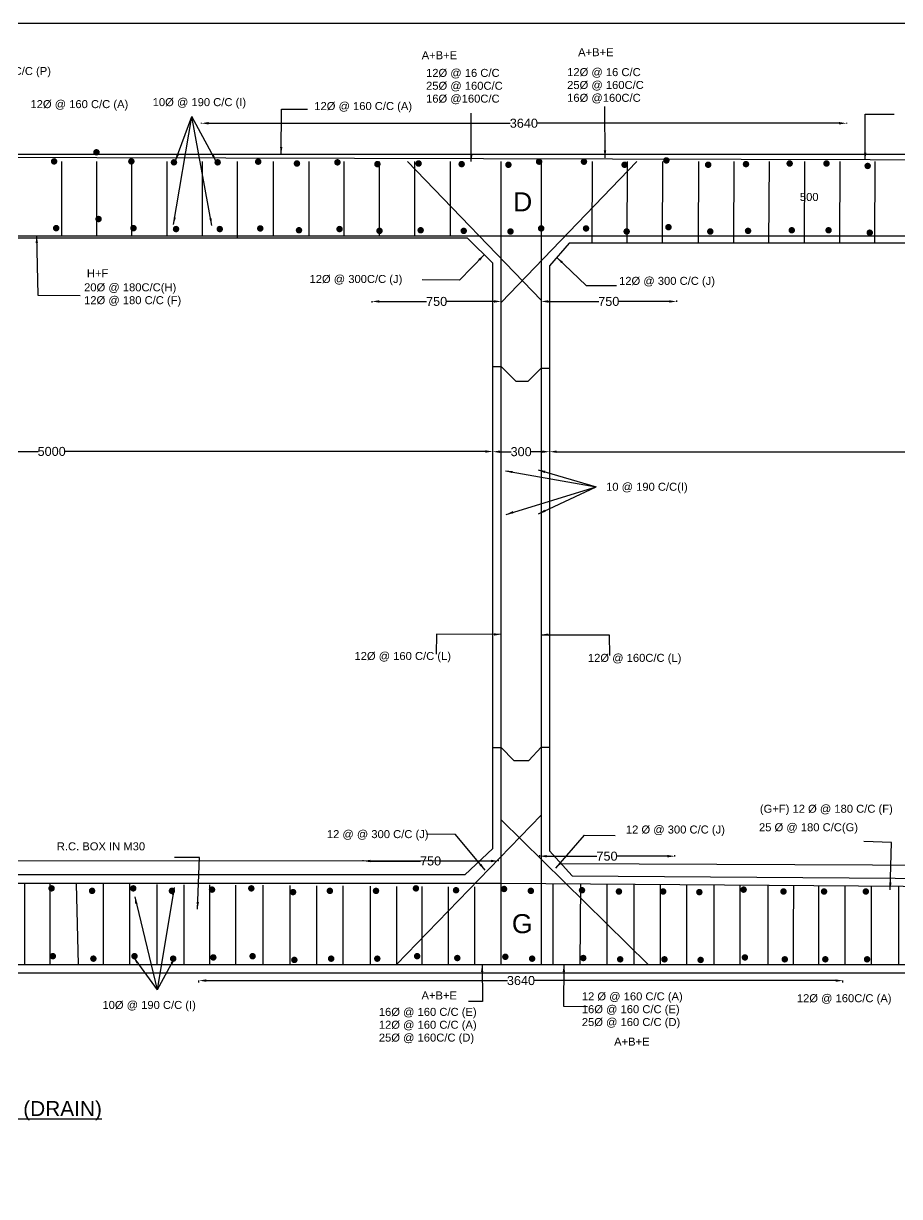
# Model space of a CAD drawing. Header units: metres. Extents: x 5124 to 2275406, y 2311 to 13259777.
# Drawn here: x 2263226 to 2268068, y 13253281 to 13259769 of the extents above; entities that cross this region are included whole.
import ezdxf

# ---------------------------------------------------------------- set-up
doc = ezdxf.new("R2010")
doc.units = ezdxf.units.M
doc.header["$MEASUREMENT"] = 0
doc.layers.add('TEXT', color=7, linetype='Continuous')
doc.styles.get("Standard").update_dxf_attribs({"font": 'arial.ttf'})
doc.dimstyles.new('ISO-25', dxfattribs={"dimtxt": 50, "dimasz": 40, "dimexe": 1.25, "dimexo": 0.625, "dimtad": 0, "dimlfac": 100, "dimtxsty": 'Standard', "dimcen": 0, "dimadec": 0, "dimazin": 0, "dimtfac": 1, "dimtmove": 0, "dimatfit": 3, "dimfxl": 1, "dimarcsym": 0})

# ---------------------------------------------------------------- blocks, each defined once
blk = doc.blocks.new('*D20')
at = {"color": 0, "lineweight": -2, "transparency": 16777216}
for p, q in [((2264209, 13259219.9), (2264209, 13259215.8)), ((2264249, 13259217), (2265916.6, 13259217)), ((2267734.5, 13259217), (2266066.9, 13259217)), ((2267774.5, 13259219.9), (2267774.5, 13259215.8))]:
    blk.add_line(p, q, dxfattribs=at)
at = {"color": 0, "transparency": 16777216}
for points in [[(2264249, 13259223.7), (2264249, 13259210.3), (2264209, 13259217)], [(2267734.5, 13259223.7), (2267734.5, 13259210.3), (2267774.5, 13259217)]]:
    blk.add_solid(points, dxfattribs=at)
at = {"layer": 'Defpoints', "color": 0, "transparency": 16777216}
for p in [(2264209, 13259220.5), (2267774.5, 13259220.5), (2267774.5, 13259217)]:
    blk.add_point(p, dxfattribs=at)
at = {"color": 0, "transparency": 16777216, "insert": (2265991.8, 13259217), "char_height": 50, "attachment_point": 5}
blk.add_mtext('3640', dxfattribs=at)
blk = doc.blocks.new('*D25')
at = {"color": 0, "lineweight": -2, "transparency": 16777216}
for p, q in [((2264196, 13254465.1), (2264196, 13254476.8)), ((2264236, 13254475.5), (2265900.6, 13254475.5)), ((2267715.5, 13254475.5), (2266050.9, 13254475.5)), ((2267755.5, 13254465.1), (2267755.5, 13254476.8))]:
    blk.add_line(p, q, dxfattribs=at)
at = {"color": 0, "transparency": 16777216}
for points in [[(2264236, 13254482.2), (2264236, 13254468.8), (2264196, 13254475.5)], [(2267715.5, 13254482.2), (2267715.5, 13254468.8), (2267755.5, 13254475.5)]]:
    blk.add_solid(points, dxfattribs=at)
at = {"layer": 'Defpoints', "color": 0, "transparency": 16777216}
for p in [(2264196, 13254475.5), (2264196, 13254464.5), (2267755.5, 13254464.5)]:
    blk.add_point(p, dxfattribs=at)
at = {"color": 0, "transparency": 16777216, "insert": (2265975.8, 13254475.5), "char_height": 50, "attachment_point": 5}
blk.add_mtext('3640', dxfattribs=at)
blk = doc.blocks.new('*D34')
at = {"color": 0, "lineweight": -2, "transparency": 16777216}
for p, q in [((2266086.8, 13258237.3), (2266086.8, 13258230.2)), ((2266126.8, 13258231.5), (2266405.6, 13258231.5)), ((2266795.5, 13258231.5), (2266516.7, 13258231.5)), ((2266835.5, 13258237.3), (2266835.5, 13258230.2))]:
    blk.add_line(p, q, dxfattribs=at)
at = {"color": 0, "transparency": 16777216}
for points in [[(2266126.8, 13258238.2), (2266126.8, 13258224.8), (2266086.8, 13258231.5)], [(2266795.5, 13258238.2), (2266795.5, 13258224.8), (2266835.5, 13258231.5)]]:
    blk.add_solid(points, dxfattribs=at)
at = {"layer": 'Defpoints', "color": 0, "transparency": 16777216}
for p in [(2266086.8, 13258237.9), (2266835.5, 13258237.9), (2266835.5, 13258231.5)]:
    blk.add_point(p, dxfattribs=at)
at = {"color": 0, "transparency": 16777216, "insert": (2266461.2, 13258231.5), "char_height": 50, "attachment_point": 5}
blk.add_mtext('750', dxfattribs=at)
blk = doc.blocks.new('*D35')
at = {"color": 0, "lineweight": -2, "transparency": 16777216}
for p, q in [((2265152.5, 13258226.2), (2265152.5, 13258232.8)), ((2265192.5, 13258231.5), (2265454.1, 13258231.5)), ((2265826.9, 13258231.5), (2265565.3, 13258231.5)), ((2265866.9, 13258226.2), (2265866.9, 13258232.8))]:
    blk.add_line(p, q, dxfattribs=at)
at = {"color": 0, "transparency": 16777216}
for points in [[(2265192.5, 13258238.2), (2265192.5, 13258224.8), (2265152.5, 13258231.5)], [(2265826.9, 13258238.2), (2265826.9, 13258224.8), (2265866.9, 13258231.5)]]:
    blk.add_solid(points, dxfattribs=at)
at = {"layer": 'Defpoints', "color": 0, "transparency": 16777216}
for p in [(2265152.5, 13258231.5), (2265152.5, 13258225.6), (2265866.9, 13258225.6)]:
    blk.add_point(p, dxfattribs=at)
at = {"color": 0, "transparency": 16777216, "insert": (2265509.7, 13258231.5), "char_height": 50, "attachment_point": 5}
blk.add_mtext('750', dxfattribs=at)
blk = doc.blocks.new('*D38')
at = {"color": 0, "lineweight": -2, "transparency": 16777216}
for p, q in [((2266134, 13257401.1), (2266134, 13257401.8)), ((2266174, 13257400.5), (2268492.4, 13257400.5)), ((2270961.2, 13257400.5), (2268642.8, 13257400.5)), ((2271001.2, 13257401.1), (2271001.2, 13257401.8))]:
    blk.add_line(p, q, dxfattribs=at)
at = {"color": 0, "transparency": 16777216}
for points in [[(2266174, 13257407.2), (2266174, 13257393.8), (2266134, 13257400.5)], [(2270961.2, 13257407.2), (2270961.2, 13257393.8), (2271001.2, 13257400.5)]]:
    blk.add_solid(points, dxfattribs=at)
at = {"layer": 'Defpoints', "color": 0, "transparency": 16777216}
for p in [(2266134, 13257400.5), (2266134, 13257400.5), (2271001.2, 13257400.5)]:
    blk.add_point(p, dxfattribs=at)
at = {"color": 0, "transparency": 16777216, "insert": (2268567.6, 13257400.5), "char_height": 50, "attachment_point": 5}
blk.add_mtext('5000', dxfattribs=at)
blk = doc.blocks.new('*D39')
at = {"color": 0, "lineweight": -2, "transparency": 16777216}
for p, q in [((2265819.7, 13257401.1), (2265819.7, 13257401.8)), ((2265859.7, 13257400.5), (2265921.1, 13257400.5)), ((2266094, 13257400.5), (2266032.6, 13257400.5)), ((2266134, 13257401.1), (2266134, 13257401.8))]:
    blk.add_line(p, q, dxfattribs=at)
at = {"color": 0, "transparency": 16777216}
for points in [[(2265859.7, 13257407.2), (2265859.7, 13257393.8), (2265819.7, 13257400.5)], [(2266094, 13257407.2), (2266094, 13257393.8), (2266134, 13257400.5)]]:
    blk.add_solid(points, dxfattribs=at)
at = {"layer": 'Defpoints', "color": 0, "transparency": 16777216}
for p in [(2265819.7, 13257400.5), (2265819.7, 13257400.5), (2266134, 13257400.5)]:
    blk.add_point(p, dxfattribs=at)
at = {"color": 0, "transparency": 16777216, "insert": (2265976.8, 13257400.5), "char_height": 50, "attachment_point": 5}
blk.add_mtext('300', dxfattribs=at)
blk = doc.blocks.new('*D40')
at = {"color": 0, "lineweight": -2, "transparency": 16777216}
for p, q in [((2260944.3, 13257401.1), (2260944.3, 13257403)), ((2260984.3, 13257401.8), (2263306.8, 13257401.8)), ((2265779.7, 13257401.8), (2263457.2, 13257401.8)), ((2265819.7, 13257401.1), (2265819.7, 13257403))]:
    blk.add_line(p, q, dxfattribs=at)
at = {"color": 0, "transparency": 16777216}
for points in [[(2260984.3, 13257408.4), (2260984.3, 13257395.1), (2260944.3, 13257401.8)], [(2265779.7, 13257408.4), (2265779.7, 13257395.1), (2265819.7, 13257401.8)]]:
    blk.add_solid(points, dxfattribs=at)
at = {"layer": 'Defpoints', "color": 0, "transparency": 16777216}
for p in [(2260944.3, 13257401.8), (2260944.3, 13257400.5), (2265819.7, 13257400.5)]:
    blk.add_point(p, dxfattribs=at)
at = {"color": 0, "transparency": 16777216, "insert": (2263382, 13257401.8), "char_height": 50, "attachment_point": 5}
blk.add_mtext('5000', dxfattribs=at)
blk = doc.blocks.new('*D51')
at = {"color": 0, "lineweight": -2, "transparency": 16777216}
for p, q in [((2265102.6, 13255142.3), (2265102.6, 13255135.7)), ((2265142.6, 13255136.9), (2265420.9, 13255136.9)), ((2265810.3, 13255136.9), (2265532, 13255136.9)), ((2265850.3, 13255142.3), (2265850.3, 13255135.7))]:
    blk.add_line(p, q, dxfattribs=at)
at = {"color": 0, "transparency": 16777216}
for points in [[(2265142.6, 13255143.6), (2265142.6, 13255130.3), (2265102.6, 13255136.9)], [(2265810.3, 13255143.6), (2265810.3, 13255130.3), (2265850.3, 13255136.9)]]:
    blk.add_solid(points, dxfattribs=at)
at = {"layer": 'Defpoints', "color": 0, "transparency": 16777216}
for p in [(2265102.6, 13255142.9), (2265102.6, 13255136.9), (2265850.3, 13255142.9)]:
    blk.add_point(p, dxfattribs=at)
at = {"color": 0, "transparency": 16777216, "insert": (2265476.4, 13255136.9), "char_height": 50, "attachment_point": 5}
blk.add_mtext('750', dxfattribs=at)
blk = doc.blocks.new('*D52')
at = {"color": 0, "lineweight": -2, "transparency": 16777216}
for p, q in [((2266077.6, 13255168.9), (2266077.6, 13255162.2)), ((2266825.3, 13255168.9), (2266825.3, 13255162.2)), ((2266117.6, 13255163.5), (2266395.9, 13255163.5)), ((2266785.3, 13255163.5), (2266507, 13255163.5))]:
    blk.add_line(p, q, dxfattribs=at)
at = {"color": 0, "transparency": 16777216}
for points in [[(2266117.6, 13255170.2), (2266117.6, 13255156.8), (2266077.6, 13255163.5)], [(2266785.3, 13255170.2), (2266785.3, 13255156.8), (2266825.3, 13255163.5)]]:
    blk.add_solid(points, dxfattribs=at)
at = {"layer": 'Defpoints', "color": 0, "transparency": 16777216}
for p in [(2266077.6, 13255169.5), (2266825.3, 13255169.5), (2266077.6, 13255163.5)]:
    blk.add_point(p, dxfattribs=at)
at = {"color": 0, "transparency": 16777216, "insert": (2266451.4, 13255163.5), "char_height": 50, "attachment_point": 5}
blk.add_mtext('750', dxfattribs=at)

msp = doc.modelspace()

# ---------------------------------------------------------------- hatches: boundary and pattern name
h = msp.add_hatch(color=256)
edge = h.paths.add_edge_path()
edge.add_arc((2263629.72093, 13259056.45434), 18.02776, 0, 360)
h = msp.add_hatch(color=256)
edge = h.paths.add_edge_path()
edge.add_arc((2263395.50402, 13259006.11693), 18.02776, 0, 360)
h = msp.add_hatch(color=256)
edge = h.paths.add_edge_path()
edge.add_arc((2263822.58247, 13259006.11693), 18.02776, 0, 360)
h = msp.add_hatch(color=256)
edge = h.paths.add_edge_path()
edge.add_arc((2264058.00402, 13259000.95434), 18.02776, 0, 360)
h = msp.add_hatch(color=256)
edge = h.paths.add_edge_path()
edge.add_arc((2264299.50402, 13259000.95434), 18.02776, 0, 360)
h = msp.add_hatch(color=256)
edge = h.paths.add_edge_path()
edge.add_arc((2264523.50402, 13259004.45434), 18.02776, 0, 360)
h = msp.add_hatch(color=256)
edge = h.paths.add_edge_path()
edge.add_arc((2264737.50402, 13258994.45434), 18.02776, 0, 360)
h = msp.add_hatch(color=256)
edge = h.paths.add_edge_path()
edge.add_arc((2264961.50402, 13259000.95434), 18.02776, 0, 360)
h = msp.add_hatch(color=256)
edge = h.paths.add_edge_path()
edge.add_arc((2265182.50402, 13258990.95434), 18.02776, 0, 360)
h = msp.add_hatch(color=256)
edge = h.paths.add_edge_path()
edge.add_arc((2265410.00402, 13258994.45434), 18.02776, 0, 360)
h = msp.add_hatch(color=256)
edge = h.paths.add_edge_path()
edge.add_arc((2265648.00402, 13258990.95434), 18.02776, 0, 360)
h = msp.add_hatch(color=256)
edge = h.paths.add_edge_path()
edge.add_arc((2265906.50402, 13258987.45434), 18.02776, 0, 360)
h = msp.add_hatch(color=256)
edge = h.paths.add_edge_path()
edge.add_arc((2266076.00402, 13259004.45434), 18.02776, 0, 360)
h = msp.add_hatch(color=256)
edge = h.paths.add_edge_path()
edge.add_arc((2266324.00402, 13259004.45434), 18.02776, 0, 360)
h = msp.add_hatch(color=256)
edge = h.paths.add_edge_path()
edge.add_arc((2266548.50402, 13258987.45434), 18.02776, 0, 360)
h = msp.add_hatch(color=256)
edge = h.paths.add_edge_path()
edge.add_arc((2266779.50402, 13259011.45434), 18.02776, 0, 360)
h = msp.add_hatch(color=256)
edge = h.paths.add_edge_path()
edge.add_arc((2267010.50402, 13258987.45434), 18.02776, 0, 360)
h = msp.add_hatch(color=256)
edge = h.paths.add_edge_path()
edge.add_arc((2267219.50402, 13258990.95434), 18.02776, 0, 360)
h = msp.add_hatch(color=256)
edge = h.paths.add_edge_path()
edge.add_arc((2267461.00402, 13258994.45434), 18.02776, 0, 360)
h = msp.add_hatch(color=256)
edge = h.paths.add_edge_path()
edge.add_arc((2267664.50402, 13258994.45434), 18.02776, 0, 360)
h = msp.add_hatch(color=256)
edge = h.paths.add_edge_path()
edge.add_arc((2267892.00402, 13258980.95434), 18.02776, 0, 360)
h = msp.add_hatch(color=256)
edge = h.paths.add_edge_path()
edge.add_arc((2263641.22093, 13258687.33741), 18.02776, 0, 360)
h = msp.add_hatch(color=256)
edge = h.paths.add_edge_path()
edge.add_arc((2263407.00402, 13258637), 18.02776, 0, 360)
h = msp.add_hatch(color=256)
edge = h.paths.add_edge_path()
edge.add_arc((2263834.08247, 13258637), 18.02776, 0, 360)
h = msp.add_hatch(color=256)
edge = h.paths.add_edge_path()
edge.add_arc((2264069.50402, 13258631.83741), 18.02776, 0, 360)
h = msp.add_hatch(color=256)
edge = h.paths.add_edge_path()
edge.add_arc((2264311.00402, 13258631.83741), 18.02776, 0, 360)
h = msp.add_hatch(color=256)
edge = h.paths.add_edge_path()
edge.add_arc((2264535.00402, 13258635.33741), 18.02776, 0, 360)
h = msp.add_hatch(color=256)
edge = h.paths.add_edge_path()
edge.add_arc((2264749.00402, 13258625.33741), 18.02776, 0, 360)
h = msp.add_hatch(color=256)
edge = h.paths.add_edge_path()
edge.add_arc((2264973.00402, 13258631.83741), 18.02776, 0, 360)
h = msp.add_hatch(color=256)
edge = h.paths.add_edge_path()
edge.add_arc((2265194.00402, 13258621.83741), 18.02776, 0, 360)
h = msp.add_hatch(color=256)
edge = h.paths.add_edge_path()
edge.add_arc((2265421.50402, 13258625.33741), 18.02776, 0, 360)
h = msp.add_hatch(color=256)
edge = h.paths.add_edge_path()
edge.add_arc((2265659.50402, 13258621.83741), 18.02776, 0, 360)
h = msp.add_hatch(color=256)
edge = h.paths.add_edge_path()
edge.add_arc((2265918.00402, 13258618.33741), 18.02776, 0, 360)
h = msp.add_hatch(color=256)
edge = h.paths.add_edge_path()
edge.add_arc((2266087.50402, 13258635.33741), 18.02776, 0, 360)
h = msp.add_hatch(color=256)
edge = h.paths.add_edge_path()
edge.add_arc((2266335.50402, 13258635.33741), 18.02776, 0, 360)
h = msp.add_hatch(color=256)
edge = h.paths.add_edge_path()
edge.add_arc((2266560.00402, 13258618.33741), 18.02776, 0, 360)
h = msp.add_hatch(color=256)
edge = h.paths.add_edge_path()
edge.add_arc((2266791.00402, 13258642.33741), 18.02776, 0, 360)
h = msp.add_hatch(color=256)
edge = h.paths.add_edge_path()
edge.add_arc((2267022.00402, 13258618.33741), 18.02776, 0, 360)
h = msp.add_hatch(color=256)
edge = h.paths.add_edge_path()
edge.add_arc((2267231.00402, 13258621.83741), 18.02776, 0, 360)
h = msp.add_hatch(color=256)
edge = h.paths.add_edge_path()
edge.add_arc((2267472.50402, 13258625.33741), 18.02776, 0, 360)
h = msp.add_hatch(color=256)
edge = h.paths.add_edge_path()
edge.add_arc((2267676.00402, 13258625.33741), 18.02776, 0, 360)
h = msp.add_hatch(color=256)
edge = h.paths.add_edge_path()
edge.add_arc((2267903.50402, 13258611.83741), 18.02776, 0, 360)
h = msp.add_hatch(color=256)
edge = h.paths.add_edge_path()
edge.add_arc((2263381.45922, 13254985.60362), 18.02776, 0, 360)
h = msp.add_hatch(color=256)
edge = h.paths.add_edge_path()
edge.add_arc((2263605.46123, 13254971.83796), 18.02776, 0, 360)
h = msp.add_hatch(color=256)
edge = h.paths.add_edge_path()
edge.add_arc((2263832.9093, 13254985.60362), 18.02776, 0, 360)
h = msp.add_hatch(color=256)
edge = h.paths.add_edge_path()
edge.add_arc((2264046.57045, 13254971.83796), 18.02776, 0, 360)
h = msp.add_hatch(color=256)
edge = h.paths.add_edge_path()
edge.add_arc((2264268.36666, 13254978.63959), 18.02776, 0, 360)
h = msp.add_hatch(color=256)
edge = h.paths.add_edge_path()
edge.add_arc((2264485.47654, 13254985.52241), 18.02776, 0, 360)
h = msp.add_hatch(color=256)
edge = h.paths.add_edge_path()
edge.add_arc((2264716.37067, 13254964.87393), 18.02776, 0, 360)
h = msp.add_hatch(color=256)
edge = h.paths.add_edge_path()
edge.add_arc((2264919.69631, 13254971.75676), 18.02776, 0, 360)
h = msp.add_hatch(color=256)
edge = h.paths.add_edge_path()
edge.add_arc((2265174.71287, 13254971.75676), 18.02776, 0, 360)
h = msp.add_hatch(color=256)
edge = h.paths.add_edge_path()
edge.add_arc((2265395.26881, 13254985.52241), 18.02776, 0, 360)
h = msp.add_hatch(color=256)
edge = h.paths.add_edge_path()
edge.add_arc((2265617.03568, 13254975.22041), 18.02776, 0, 360)
h = msp.add_hatch(color=256)
edge = h.paths.add_edge_path()
edge.add_arc((2265882.39309, 13254982.10323), 18.02776, 0, 360)
h = msp.add_hatch(color=256)
edge = h.paths.add_edge_path()
edge.add_arc((2266030.57908, 13254971.77899), 18.02776, 0, 360)
h = msp.add_hatch(color=256)
edge = h.paths.add_edge_path()
edge.add_arc((2266313.1668, 13254975.22041), 18.02776, 0, 360)
h = msp.add_hatch(color=256)
edge = h.paths.add_edge_path()
edge.add_arc((2266517.23926, 13254968.21965), 18.02776, 0, 360)
h = msp.add_hatch(color=256)
edge = h.paths.add_edge_path()
edge.add_arc((2266761.91763, 13254968.21965), 18.02776, 0, 360)
h = msp.add_hatch(color=256)
edge = h.paths.add_edge_path()
edge.add_arc((2266961.79721, 13254964.77823), 18.02776, 0, 360)
h = msp.add_hatch(color=256)
edge = h.paths.add_edge_path()
edge.add_arc((2267206.47559, 13254978.54389), 18.02776, 0, 360)
h = msp.add_hatch(color=256)
edge = h.paths.add_edge_path()
edge.add_arc((2267427.03153, 13254968.21965), 18.02776, 0, 360)
h = msp.add_hatch(color=256)
edge = h.paths.add_edge_path()
edge.add_arc((2267651.03354, 13254968.21965), 18.02776, 0, 360)
h = msp.add_hatch(color=256)
edge = h.paths.add_edge_path()
edge.add_arc((2267881.92767, 13254968.21965), 18.02776, 0, 360)
h = msp.add_hatch(color=256)
edge = h.paths.add_edge_path()
edge.add_arc((2263388.45922, 13254610.60362), 18.02776, 0, 360)
h = msp.add_hatch(color=256)
edge = h.paths.add_edge_path()
edge.add_arc((2263612.46123, 13254596.83796), 18.02776, 0, 360)
h = msp.add_hatch(color=256)
edge = h.paths.add_edge_path()
edge.add_arc((2263839.9093, 13254610.60362), 18.02776, 0, 360)
h = msp.add_hatch(color=256)
edge = h.paths.add_edge_path()
edge.add_arc((2264053.57045, 13254596.83796), 18.02776, 0, 360)
h = msp.add_hatch(color=256)
edge = h.paths.add_edge_path()
edge.add_arc((2264275.36666, 13254603.63959), 18.02776, 0, 360)
h = msp.add_hatch(color=256)
edge = h.paths.add_edge_path()
edge.add_arc((2264492.47654, 13254610.52241), 18.02776, 0, 360)
h = msp.add_hatch(color=256)
edge = h.paths.add_edge_path()
edge.add_arc((2264723.37067, 13254589.87393), 18.02776, 0, 360)
h = msp.add_hatch(color=256)
edge = h.paths.add_edge_path()
edge.add_arc((2264926.69631, 13254596.75676), 18.02776, 0, 360)
h = msp.add_hatch(color=256)
edge = h.paths.add_edge_path()
edge.add_arc((2265181.71287, 13254596.75676), 18.02776, 0, 360)
h = msp.add_hatch(color=256)
edge = h.paths.add_edge_path()
edge.add_arc((2265402.26881, 13254610.52241), 18.02776, 0, 360)
h = msp.add_hatch(color=256)
edge = h.paths.add_edge_path()
edge.add_arc((2265624.03568, 13254600.22041), 18.02776, 0, 360)
h = msp.add_hatch(color=256)
edge = h.paths.add_edge_path()
edge.add_arc((2265889.39309, 13254607.10323), 18.02776, 0, 360)
h = msp.add_hatch(color=256)
edge = h.paths.add_edge_path()
edge.add_arc((2266037.57908, 13254596.77899), 18.02776, 0, 360)
h = msp.add_hatch(color=256)
edge = h.paths.add_edge_path()
edge.add_arc((2266320.1668, 13254600.22041), 18.02776, 0, 360)
h = msp.add_hatch(color=256)
edge = h.paths.add_edge_path()
edge.add_arc((2266524.23926, 13254593.21965), 18.02776, 0, 360)
h = msp.add_hatch(color=256)
edge = h.paths.add_edge_path()
edge.add_arc((2266768.91763, 13254593.21965), 18.02776, 0, 360)
h = msp.add_hatch(color=256)
edge = h.paths.add_edge_path()
edge.add_arc((2266968.79721, 13254589.77823), 18.02776, 0, 360)
h = msp.add_hatch(color=256)
edge = h.paths.add_edge_path()
edge.add_arc((2267213.47559, 13254603.54389), 18.02776, 0, 360)
h = msp.add_hatch(color=256)
edge = h.paths.add_edge_path()
edge.add_arc((2267434.03153, 13254593.21965), 18.02776, 0, 360)
h = msp.add_hatch(color=256)
edge = h.paths.add_edge_path()
edge.add_arc((2267658.03354, 13254593.21965), 18.02776, 0, 360)
h = msp.add_hatch(color=256)
edge = h.paths.add_edge_path()
edge.add_arc((2267888.92767, 13254593.21965), 18.02776, 0, 360)

# ---------------------------------------------------------------- linework, layer by layer
for points in [[(2250068.62736, 13259045.63738), (2250062.01784, 13259045.63738), (2271509.41365, 13259045.63738), (2271509.41365, 13254516.6813), (2250071.46515, 13254516.6813), (2250065.3226, 13259045.63738)], [(2255793.69469, 13259045.63738), (2250106.56027, 13259006.11693), (2250106.56027, 13254563.81577), (2271459.2675, 13254563.81577), (2271466.73913, 13258594.53868)], [(2250112.66689, 13258594.53868), (2271466.73913, 13258594.53868), (2271466.73913, 13259006.11693), (2255793.69469, 13259045.63738)], [(2263435.55931, 13259006.11693), (2263435.55931, 13258594.53868)], [(2263630.21691, 13259006.11693), (2263630.21691, 13258594.53868)], [(2263823.07845, 13259006.11693), (2263823.07845, 13258594.53868)], [(2264018.59817, 13259006.11693), (2264018.59817, 13258594.53868)], [(2264213.2917, 13259006.11693), (2264213.2917, 13258594.53868)], [(2264407.08719, 13259006.11693), (2264407.08719, 13258581.02196)], [(2264607.02523, 13259006.11693), (2264607.02523, 13258594.53868)], [(2264803.58666, 13259006.11693), (2264803.58666, 13258594.53868)], [(2264996.16083, 13259006.11693), (2264996.16083, 13258594.53868)], [(2265191.46502, 13259006.11693), (2265191.46502, 13258594.53868)], [(2266086.83972, 13258237.91198), (2265349.44696, 13259006.11693)], [(2265387.70317, 13259006.11693), (2265387.70317, 13258594.53868)], [(2265585.19855, 13259006.11693), (2265585.19855, 13258594.53868)], [(2265866.92943, 13254563.81577), (2265866.92943, 13259006.11693)], [(2265866.92943, 13258225.57), (2266616.93056, 13259006.11693)], [(2266086.83972, 13259006.11693), (2266086.83972, 13254563.81577)], [(2266370.22406, 13259006.11693), (2266368.06878, 13258553.07484)], [(2266562.69046, 13259006.11693), (2266560.53518, 13258553.07484)], [(2266758.71308, 13259006.11693), (2266756.5578, 13258553.07484)], [(2266957.03466, 13259006.11693), (2266954.87938, 13258553.07484)], [(2267152.44661, 13259006.11693), (2267150.29133, 13258553.07484)], [(2267346.88869, 13259006.11693), (2267344.73341, 13258553.07484)], [(2267542.30064, 13259006.11693), (2267540.14536, 13258553.07484)], [(2267737.71259, 13259006.11693), (2267735.55732, 13258553.07484)], [(2267931.65177, 13259006.11693), (2267929.4965, 13258553.07484)], [(2265664.94387, 13255060.13456), (2265819.6929, 13255206.41097), (2265819.6929, 13258443.96941), (2265681.10847, 13258581.02196), (2261067.44662, 13258581.02196), (2260944.27243, 13258442.33058), (2260944.27243, 13255198.70992), (2261073.08627, 13255062.38251), (2265667.32203, 13255062.38251)], [(2270849.68278, 13255022.13692), (2271001.19889, 13255178.86993), (2271001.19889, 13258396.76242), (2271001.19889, 13258419.35796), (2270861.64458, 13258553.07484), (2266242.55862, 13258553.07484), (2266133.96848, 13258428.24825), (2266133.96848, 13255193.15531), (2266258.90282, 13255055.01503), (2270849.68278, 13255022.13692)], [(2265819.6929, 13257872.5), (2265866.92943, 13257872.5), (2265948, 13257791), (2266016.5, 13257791), (2266086.83972, 13257862), (2266133.96848, 13257862)], [(2265819.6929, 13255764.5), (2265866.92943, 13255764.5), (2265936, 13255693.5), (2266018.5, 13255693.5), (2266086.83972, 13255766.5), (2266133.96848, 13255766.5)], [(2266086.83972, 13255389.5), (2265287.912, 13254563.81577)], [(2266679, 13254563.81577), (2265866.92943, 13255364)], [(2265746.2556, 13255136.99441), (2261003.82362, 13255135.68517)], [(2270925.44084, 13255100.50343), (2266199.58911, 13255120.59837)], [(2260680.68182, 13255014.76944), (2265866.92943, 13255014.76944)], [(2263232.08952, 13255012.54032), (2263231.9419, 13254758.1786), (2263231.9419, 13254563.81577)], [(2263372.38985, 13255011.45921), (2263372.25056, 13254758.1786), (2263372.25056, 13254563.81577)], [(2263518.10018, 13255010.33642), (2263518.10018, 13255010.33642), (2263528.23454, 13254563.81577)], [(2263666.36607, 13255009.19393), (2263666.24424, 13254758.1786), (2263666.24424, 13254563.81577)], [(2263812.4853, 13255008.06799), (2263812.37214, 13254758.1786), (2263812.37214, 13254563.81577)], [(2263962.91484, 13255006.90883), (2263962.81061, 13254758.1786), (2263962.81061, 13254563.81577)], [(2264111.69209, 13255005.7624), (2264111.5967, 13254758.1786), (2264111.5967, 13254563.81577)], [(2264254.90187, 13255004.65888), (2264254.81498, 13254758.1786), (2264254.81498, 13254563.81577)], [(2264398.93779, 13255003.54899), (2264398.85945, 13254758.1786), (2264398.85945, 13254563.81577)], [(2264548.36159, 13255002.39758), (2264548.29212, 13254758.1786), (2264548.29212, 13254563.81577)], [(2264698.10866, 13255001.24368), (2264698.04809, 13254758.1786), (2264698.04809, 13254563.81577)], [(2264845.73953, 13255000.10608), (2264846.43904, 13254758.1786), (2264846.43904, 13254563.81577)], [(2264990.4908, 13254998.99068), (2264990.44759, 13254758.1786), (2264990.44759, 13254563.81577)], [(2265142.39302, 13254997.82017), (2265142.35883, 13254758.1786), (2265142.35883, 13254563.81577)], [(2265287.93755, 13254996.69866), (2265287.912, 13254758.1786), (2265287.912, 13254563.81577)], [(2265428.30971, 13254995.617), (2265428.2925, 13254758.1786), (2265428.2925, 13254563.81577)], [(2265573.27953, 13254994.49991), (2265573.27092, 13254758.1786), (2265573.27092, 13254563.81577)], [(2265718.23725, 13254993.38291), (2265718.23725, 13254758.1786), (2265718.23725, 13254563.81577)], [(2265866.92943, 13255014.76944), (2271050.26741, 13254974.82841)], [(2266152.54749, 13255012.56856), (2266152.54749, 13254563.81577)], [(2266303.6967, 13254563.81577), (2266307.14545, 13255011.37729)], [(2266449.85123, 13255010.27764), (2266449.85123, 13254563.81577)], [(2266599.31628, 13255009.12592), (2266599.06403, 13254741.18643), (2266599.06403, 13254563.81577)], [(2266745.72287, 13255007.99776), (2266745.47931, 13254741.18643), (2266745.47931, 13254563.81577)], [(2266890.58493, 13255006.8815), (2266890.34998, 13254741.18643), (2266890.34998, 13254563.81577)], [(2267042.09204, 13255005.71404), (2267041.86608, 13254741.18643), (2267041.86608, 13254563.81577)], [(2267185.40957, 13255004.60968), (2267185.19213, 13254741.18643), (2267185.19213, 13254563.81577)], [(2267340.93963, 13255003.41122), (2267340.73142, 13254741.18643), (2267340.73142, 13254563.81577)], [(2267481.23996, 13255002.33011), (2267481.04008, 13254741.18643), (2267481.04008, 13254563.81577)], [(2267619.74432, 13255001.26285), (2267619.55267, 13254741.18643), (2267619.55267, 13254563.81577)], [(2267766.15091, 13255000.13469), (2267765.96795, 13254741.18643), (2267765.96795, 13254563.81577)], [(2267911.01297, 13254999.01843), (2267910.83861, 13254741.18643), (2267910.83861, 13254563.81577)], [(2268062.52008, 13254997.85097), (2268062.35472, 13254741.18643), (2268062.35472, 13254563.81577)]]:
    msp.add_lwpolyline(points)
at = {"layer": 'TEXT'}
msp.add_lwpolyline([(2275406.27364, 13259768.93491), (2248743.70021, 13259768.93491), (2248743.70021, 13246793.52053), (2275406.27364, 13246793.52053)], close=True, dxfattribs=at)

# ---------------------------------------------------------------- texts
for s, height, p in [('A+B+E', 44.275159, (2265427.17805, 13259570.89951)), ('A+B+E', 44.275159, (2266291.59067, 13259587.93744)), ('8Ø 2 LEGGED STIRRUPS @ 300 C/C (P)', 44.2751593, (2262215.63821, 13259483.69065)), ('12Ø @ 16 C/C', 44.2751593, (2265451.27138, 13259473.37566)), ('12Ø @ 16 C/C', 44.2751593, (2266231.09559, 13259477.763)), ('25Ø @ 160C/C', 44.2751593, (2265451.27138, 13259402.25152)), ('25Ø @ 160C/C', 44.2751593, (2266231.09559, 13259406.63885)), ('16Ø @160C/C', 44.2751593, (2266231.09559, 13259335.5147)), ('12Ø @ 160 C/C (A)', 44.2751593, (2263264.85769, 13259300.70841)), ('10Ø @ 190 C/C (I)', 44.2751593, (2263940.3794, 13259311.64784)), ('12Ø @ 160 C/C (A)', 44.2751593, (2264833.54823, 13259290.10599)), ('16Ø @160C/C', 44.2751593, (2265451.27138, 13259331.12737)), ('D', 105.25299, (2265932.09987, 13258729.76731)), ('500', 44.275159, (2267517.40958, 13258787.25675)), ('H+F', 44.275159, (2263576.83518, 13258365.54985)), ('12Ø @ 300C/C (J)', 44.2751593, (2264807.23648, 13258333.69723)), ('12Ø @ 300 C/C (J)', 44.2751593, (2266518.10062, 13258323.21689)), ('20Ø @ 180C/C(H)', 44.2751593, (2263561.21105, 13258287.53596)), ('12Ø @ 180 C/C (F)', 44.2751593, (2263561.21105, 13258216.41182)), ('10 @ 190 C/C(I)', 44.2751593, (2266446.30516, 13257184.53553)), ('12Ø @ 160 C/C (L)', 44.2751593, (2265055.62857, 13256248.61513)), ('12Ø @ 160C/C (L)', 44.2751593, (2266345.92223, 13256238.23986)), ('(G+F) 12 Ø @ 180 C/C (F)', 44.2751593, (2267296.3381, 13255403.82408)), ('12 @ @ 300 C/C (J)', 44.2751593, (2264902.96985, 13255263.46317)), ('12 Ø @ 300 C/C (J)', 44.2751593, (2266555.8005, 13255288.89801)), ('25 Ø @ 180 C/C(G)', 44.2751593, (2267291.33459, 13255301.38995)), ('R.C. BOX IN M30', 44.2751593, (2263410.52743, 13255195.81871)), ('G', 105.25299, (2265925.28704, 13254737.73009)), ('A+B+E', 44.275159, (2265426.0681, 13254371.4354)), ('12 Ø @ 160 C/C (A)', 44.2751593, (2266312.1974, 13254366.35991)), ('12Ø @ 160C/C (A)', 44.2751593, (2267500.57721, 13254355.88214)), ('10Ø @ 190 C/C (I)', 44.2751593, (2263662.6361, 13254318.69966)), ('16Ø @ 160 C/C (E)', 44.2751593, (2265190.33246, 13254280.30402)), ('16Ø @ 160 C/C (E)', 44.2751593, (2266312.1974, 13254295.23577)), ('25Ø @ 160 C/C (D)', 44.2751593, (2266312.1974, 13254224.11162)), ('12Ø @ 160 C/C (A)', 44.2751593, (2265190.33246, 13254209.17987)), ('25Ø @ 160C/C (D)', 44.2751593, (2265190.33246, 13254138.05572)), ('A+B+E', 44.275159, (2266490.60763, 13254115.7375)), ('%%UR.C.C DETAILS OF BOX UNDER SIDE WALL OF TROUGH (DRAIN)', 82.4399476, (2260089.6302, 13253726.83953))]:
    msp.add_text(s, height=height, dxfattribs=at).set_placement(p)

# ---------------------------------------------------------------- dimensions: what is measured, and where the dimension line sits
for base, p1, p2, text, picture, middle in [((2267774.5, 13259217), (2264209, 13259220.5), (2267774.5, 13259220.5), '3640', '*D20', (2265991.75, 13259217)), ((2265152.5, 13258231.5), (2265866.92943, 13258225.57), (2265152.5, 13258225.57), '750', '*D35', (2265509.71471, 13258231.5)), ((2266835.5, 13258231.5), (2266086.83972, 13258237.91198), (2266835.5, 13258237.91198), '750', '*D34', (2266461.16986, 13258231.5)), ((2260944.27243, 13257401.75), (2265819.6929, 13257400.5), (2260944.27243, 13257400.5), '5000', '*D40', (2263381.98266, 13257401.75)), ((2265819.6929, 13257400.5), (2266133.96848, 13257400.5), (2265819.6929, 13257400.5), '300', '*D39', (2265976.83069, 13257400.5)), ((2266133.96848, 13257400.5), (2271001.19889, 13257400.5), (2266133.96848, 13257400.5), '5000', '*D38', (2268567.58369, 13257400.5)), ((2265102.55972, 13255136.93526), (2265850.30663, 13255142.93526), (2265102.55972, 13255142.93526), '750', '*D51', (2265476.43318, 13255136.93526)), ((2266077.55611, 13255163.5), (2266825.30303, 13255169.5), (2266077.55611, 13255169.5), '750', '*D52', (2266451.42957, 13255163.5)), ((2264196, 13254475.5), (2267755.5, 13254464.5), (2264196, 13254464.5), '3640', '*D25', (2265975.75, 13254475.5))]:
    dim = msp.add_linear_dim(base=base, p1=p1, p2=p2, text=text, dimstyle='ISO-25')
    dim.commit()
    dim.dimension.update_dxf_attribs({"geometry": picture, "text_midpoint": middle})

# ---------------------------------------------------------------- leaders
for points in [[(2264055.5, 13258657), (2264156.5, 13259253.5)], [(2264064.5, 13259006.11693), (2264156.5, 13259253.5)], [(2264267.5, 13258651), (2264156.5, 13259253.5)], [(2264291.5, 13259006.11693), (2264156.5, 13259253.5)], [(2264650.5, 13259045.63738), (2264652, 13259294.5), (2264796.5, 13259294.5)], [(2265701.5, 13259006.11693), (2265700.5, 13259273.5)], [(2266440.5, 13259026.5), (2266439, 13259310)], [(2267878.5, 13259015.16487), (2267878.5, 13259266.5), (2268038.5, 13259266.5)], [(2263299, 13258594.53868), (2263305.5, 13258266), (2263539, 13258264)], [(2265773.11499, 13258490.03245), (2265636.5, 13258349.5), (2265429.5, 13258350.5)], [(2266174.28936, 13258474.59792), (2266337, 13258320.5), (2266503, 13258319.5)], [(2265890, 13257295), (2266391.5, 13257205.5)], [(2266070, 13257300), (2266391.5, 13257205.5)], [(2265894.5, 13257054), (2266391.5, 13257205.5)], [(2266072.5, 13257057), (2266391.5, 13257205.5)], [(2265866.92943, 13256390), (2265508.5, 13256391.5), (2265508, 13256281)], [(2266086.83972, 13256388.5), (2266463.5, 13256388.5), (2266465.5, 13256273.5)], [(2265777.5, 13255086), (2265614.5, 13255283.5), (2265453.5, 13255286)], [(2266169.45022, 13255097.78484), (2266326.5, 13255279.5), (2266497, 13255277.5)], [(2268016.5, 13254978), (2268024.5, 13255238.5), (2267871.5, 13255244)], [(2264188, 13254870.5), (2264198.5, 13255157), (2264060.50111, 13255156.9619)], [(2264059, 13254990), (2263964.5, 13254425)], [(2263841, 13254939), (2263964.5, 13254425)], [(2263833, 13254606), (2263964.5, 13254425)], [(2264065, 13254607), (2263964.5, 13254425)], [(2265761, 13254563.81577), (2265762.5, 13254360.5), (2265685, 13254359)], [(2266213.5, 13254563.81577), (2266210, 13254334), (2266343, 13254331.5)]]:
    msp.add_leader(points, dimstyle='ISO-25', override={"dimgap": 0.625, "dimtad": 0})

doc.saveas('drawing.dxf')
